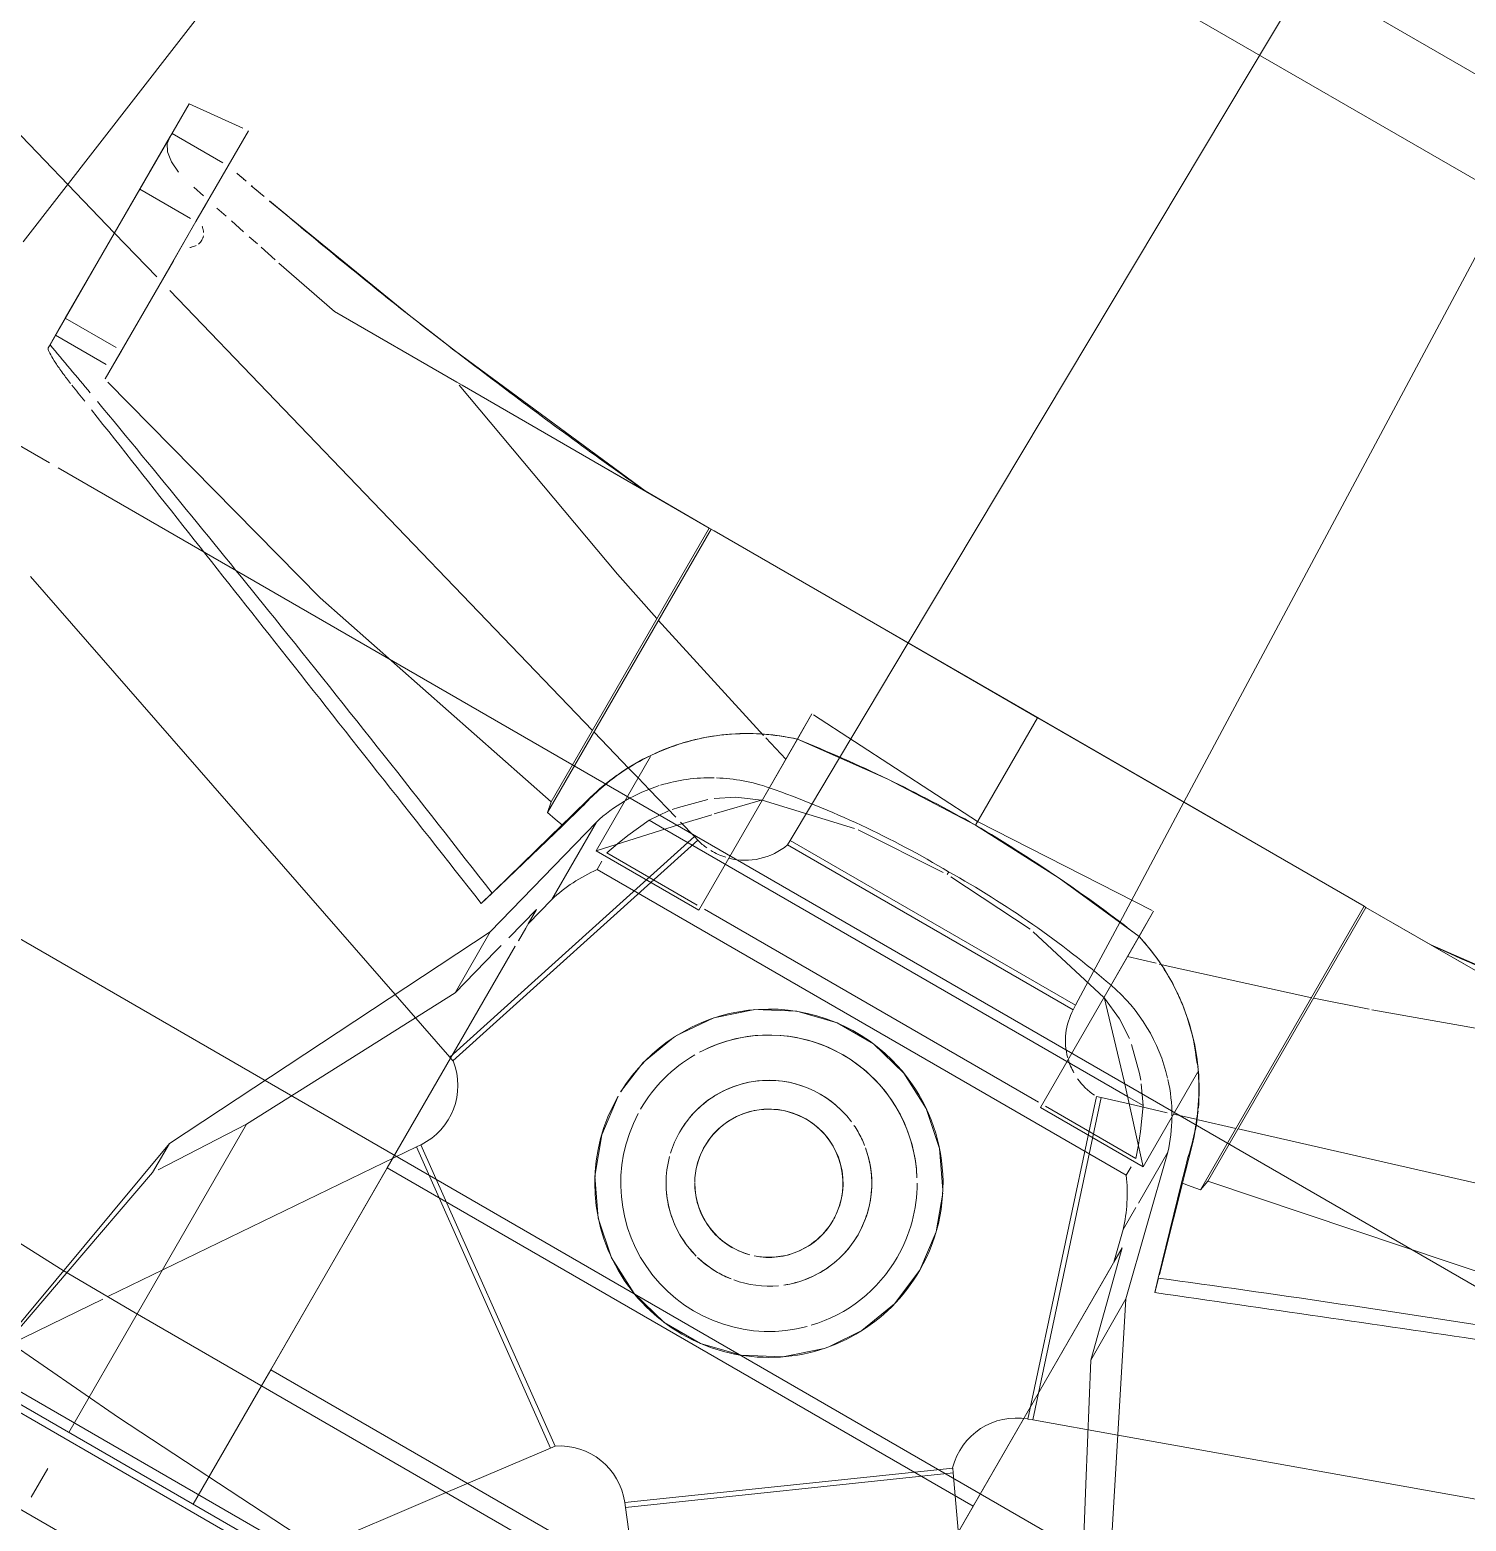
# Model space of a CAD drawing. Header units: inches. Extents: x 6664 to 8129, y 209 to 1287.
# Drawn here: x 7162 to 7172.91, y 533.31 to 544.62 of the extents above; entities that cross this region are included whole.
import ezdxf

# ---------------------------------------------------------------- set-up
doc = ezdxf.new("R2010")
doc.units = ezdxf.units.IN
doc.header["$MEASUREMENT"] = 0
doc.layers.add('I-FURN', color=30, linetype='Continuous', lineweight=9)

# ---------------------------------------------------------------- blocks, each defined once
blk = doc.blocks.new('Desk-Worksurface-Teknion-WWWTW3060-R2011 - 30_ x 60_-V101-11th FLOOR POWER _ SIGNAL')
at = {"layer": 'I-FURN'}
blk.add_arc((-33.53, -44.312), 30.551, 30.5945, 89.4047, dxfattribs=at)
blk = doc.blocks.new('Allsteel Seating Acuity Work-Conference Chair1 - Fully Adj_ Arms_ Mesh Back-8528734-11th FLOOR POWER _ SIGNAL')
at = {"layer": 'I-FURN', "lineweight": 13}
for p, q in [((1.043, 11.448), (1.283, 4.08)), ((1.283, 4.08), (1.043, 11.448)), ((-1.039, 10.245), (-1.134, 4.08)), ((-1.134, 4.08), (-1.039, 10.245)), ((-7.009, 9.973), (7.009, 9.973)), ((-7.009, 9.277), (7.009, 9.277)), ((-8.475, 3.356), (-7.767, 8.532)), ((-7.464, 4.937), (-7.909, 4.894)), ((-7.909, 4.894), (-7.464, 4.937)), ((-7.909, 4.894), (-7.909, 4.634)), ((-7.909, 4.146), (-7.909, 4.894)), ((-7.417, 4.634), (-7.417, 4.942)), ((-7.417, 4.942), (-7.417, 4.146)), ((-7.91, 4.589), (-7.91, 2.923)), ((-7.909, 4.634), (-7.909, 4.608)), ((-7.909, 4.634), (-7.464, 4.634)), ((-7.909, 4.608), (-7.909, 4.288)), ((-7.417, 4.634), (-7.417, 4.288)), ((-7.239, 4.601), (-7.332, 4.618)), ((-7.062, 4.569), (-7.189, 4.591)), ((-5.66, 4.341), (-7.011, 4.559)), ((-7.56, 4.363), (-7.465, 4.343)), ((-7.33, 4.314), (-7.24, 4.296)), ((-9.561, 4.239), (-7.909, 3.761)), ((-7.909, 3.761), (-9.561, 4.239)), ((-7.909, 4.296), (-7.909, 4.171)), ((-7.909, 4.171), (-7.909, 4.296)), ((-7.909, 4.223), (-7.909, 4.171)), ((-7.417, 4.171), (-7.417, 4.296)), ((-7.417, 4.296), (-7.417, 4.178)), ((-7.187, 4.285), (-7.065, 4.26)), ((-7.01, 4.248), (-6.928, 4.232)), ((-6.891, 4.224), (-6.751, 4.196)), ((-6.714, 4.188), (-6.164, 4.08)), ((-3.441, 4.08), (-5.218, 4.279)), ((5.218, 4.279), (3.441, 4.08)), ((-7.464, 4.146), (-7.909, 4.146)), ((-7.909, 4.146), (-7.909, 3.014)), ((-7.909, 4.11), (-7.909, 3.794)), ((-7.909, 3.794), (-7.909, 4.11)), ((-7.909, 4.11), (-7.909, 3.868)), ((-7.417, 4.146), (-7.417, 3.014)), ((-7.417, 3.794), (-7.417, 4.11)), ((-6.164, 4.08), (-5.092, 4.08)), ((-6.164, 4.08), (-3.441, 4.08)), ((-2.879, 4.08), (-5.046, 4.08)), ((-2.879, 4.08), (-3.441, 4.08)), ((-2.863, 4.08), (-2.879, 4.08)), ((-2.879, 4.08), (-2.879, 1.68)), ((-1.438, 4.08), (-2.863, 4.08)), ((-2.863, 4.08), (-2.863, 1.595)), ((2.863, 4.08), (-2.837, 4.08)), ((0, 4.08), (-1.438, 4.08)), ((-1.134, 4.08), (-1.15, 3.064)), ((-1.15, 3.064), (-1.134, 4.08)), ((1.438, 4.08), (0, 4.08)), ((0, 4.08), (0, 3.139)), ((1.283, 4.08), (1.317, 3.046)), ((1.317, 3.046), (1.283, 4.08)), ((2.863, 4.08), (1.438, 4.08)), ((2.879, 4.08), (2.863, 4.08)), ((2.863, 4.08), (2.863, 1.595)), ((3.441, 4.08), (2.879, 4.08)), ((2.879, 4.08), (2.879, 1.68)), ((5.046, 4.08), (2.879, 4.08)), ((3.441, 4.08), (6.164, 4.08)), ((3.307, 3.429), (5.064, 4.069)), ((-7.417, 3.912), (-7.417, 3.794)), ((-7.909, 3.802), (-7.909, 2.782)), ((-7.909, 3.761), (-7.464, 3.633)), ((-7.464, 3.633), (-7.909, 3.761)), ((-7.417, 3.802), (-7.417, 2.766)), ((-7.326, 3.593), (-2.879, 2.306)), ((-2.879, 2.306), (-7.326, 3.593)), ((7.346, 3.514), (2.879, 2.139)), ((2.879, 2.139), (7.346, 3.514)), ((2.881, 3.286), (3.287, 3.422)), ((-2.865, 3.28), (-1.734, 2.922)), ((-1.498, 3.026), (-1.498, 3.248)), ((-1.498, 2.851), (-1.498, 3.248)), ((-1.485, 3.247), (0, 3.169)), ((0, 3.169), (1.485, 3.247)), ((0, 3.169), (0, 3.139)), ((1.498, 3.248), (1.498, 3.026)), ((1.498, 3.248), (1.498, 2.851)), ((1.734, 2.922), (2.865, 3.28)), ((-0.752, 3.107), (-1.498, 3.026)), ((-1.15, 3.064), (-1.156, 2.648)), ((-1.156, 2.648), (-1.15, 3.064)), ((0, 3.139), (-0.751, 3.107)), ((0.751, 3.107), (0, 3.139)), ((1.498, 3.026), (0.752, 3.107)), ((-7.909, 3.014), (-7.464, 3.014)), ((-7.909, 2.865), (-7.909, 3.014)), ((-7.417, 3.014), (-7.417, 2.865)), ((-1.498, 3.026), (-1.498, 1.529)), ((1.317, 3.046), (1.331, 2.624)), ((1.331, 2.624), (1.317, 3.046)), ((1.498, 1.529), (1.498, 3.026)), ((-7.91, 2.923), (-7.91, 2.758)), ((-7.909, 2.782), (-7.909, 2.865)), ((-7.464, 2.865), (-7.909, 2.865)), ((-7.417, 2.865), (-7.417, 2.766)), ((-1.712, 2.916), (-1.498, 2.851)), ((-1.498, 2.851), (-1.498, 2.496)), ((1.498, 2.851), (1.712, 2.916)), ((1.498, 2.851), (1.498, 2.496)), ((-7.909, 2.763), (-7.909, 2.782)), ((-7.386, 2.756), (-5.171, 2.144)), ((0, 2.73), (0, 2.705)), ((-0.784, 2.656), (-1.498, 2.492)), ((-1.156, 2.648), (-1.161, 2.333)), ((-1.161, 2.333), (-1.156, 2.648)), ((-0.034, 2.705), (-0.753, 2.661)), ((0.753, 2.661), (0.034, 2.705)), ((1.498, 2.492), (0.784, 2.656)), ((1.331, 2.624), (1.34, 2.333)), ((1.34, 2.333), (1.331, 2.624)), ((-1.498, 2.496), (-1.762, 2.219)), ((-1.498, 1.529), (-1.498, 2.496)), ((1.498, 2.496), (1.498, 1.529)), ((-2.863, 2.302), (-2.492, 2.194)), ((-2.492, 2.194), (-2.863, 2.302)), ((-2.398, 1.529), (-2.398, 2.354)), ((1.34, 2.333), (-1.161, 2.333)), ((-1.161, 2.333), (-1.161, 2.295)), ((-1.161, 2.295), (1.341, 2.295)), ((-1.161, 2.295), (1.341, 2.295)), ((1.343, 2.295), (-1.161, 2.295)), ((-1.161, 2.295), (1.341, 2.295)), ((1.341, 2.295), (1.34, 2.333)), ((2.398, 2.354), (2.398, 1.529)), ((-2.492, 2.194), (-2.398, 2.167)), ((-2.398, 2.167), (-2.492, 2.194)), ((-2.398, 2.167), (-2.277, 2.132)), ((-2.277, 2.132), (-2.398, 2.167)), ((-5.171, 2.144), (-2.879, 1.68)), ((-2.277, 2.132), (-2, 2.052)), ((-2, 2.052), (-2.277, 2.132)), ((-2.072, 2.066), (-2.166, 1.931)), ((-1.952, 2.038), (-1.805, 1.996)), ((-1.805, 1.996), (-1.952, 2.038)), ((2.166, 1.931), (2.072, 2.066)), ((2.566, 2.042), (2.398, 1.991)), ((2.398, 1.991), (2.566, 2.042)), ((2.863, 2.134), (2.581, 2.047)), ((2.581, 2.047), (2.863, 2.134)), ((-8.134, 2.004), (-7.464, 2.004)), ((-7.388, 2.004), (7.435, 2.004)), ((-1.805, 1.996), (-2.578, -0.383)), ((-2.542, -0.395), (-1.768, 1.985)), ((-2.542, -0.395), (-1.768, 1.985)), ((-1.768, 1.985), (-2.542, -0.395)), ((-2.542, -0.395), (-1.768, 1.985)), ((-2.166, 1.931), (-2.03, 1.931)), ((-2.03, 1.931), (2.03, 1.931)), ((-1.768, 1.985), (-1.805, 1.996)), ((2.03, 1.931), (2.166, 1.931)), ((2.352, 1.976), (2.069, 1.889)), ((2.069, 1.889), (2.352, 1.976)), ((-2.638, 1.857), (-2.694, 1.661)), ((-2.658, 1.76), (-2.638, 1.857)), ((1.86, 1.825), (1.824, 1.814)), ((1.824, 1.814), (2.597, -0.567)), ((1.824, 1.814), (2.597, -0.567)), ((2.597, -0.567), (1.824, 1.814)), ((1.824, 1.814), (2.597, -0.567)), ((2.069, 1.889), (1.86, 1.825)), ((1.86, 1.825), (2.069, 1.889)), ((2.633, -0.554), (1.86, 1.825)), ((2.694, 1.661), (2.638, 1.857)), ((2.658, 1.76), (2.638, 1.857)), ((-2.505, 1.718), (-2.787, 0.595)), ((-2.712, 1.569), (-2.658, 1.76)), ((-2.505, 1.718), (-2.505, 1.04)), ((2.787, 0.595), (2.505, 1.718)), ((2.505, 1.718), (2.505, 1.273)), ((2.658, 1.76), (2.685, 1.664)), ((-2.879, 1.68), (-2.863, 1.595)), ((-2.863, 1.595), (-2.788, 1.581)), ((-2.694, 1.661), (-2.72, 1.57)), ((-2.284, 1.656), (-2.32, 1.556)), ((2.32, 1.556), (2.284, 1.656)), ((2.685, 1.664), (2.712, 1.569)), ((2.72, 1.57), (2.694, 1.661)), ((2.863, 1.595), (2.879, 1.68)), ((-2.712, 1.569), (-2.92, 0.855)), ((-2.788, 1.581), (-2.712, 1.569)), ((-2.398, 1.529), (-1.498, 1.529)), ((-1.527, 1.556), (-2.32, 1.556)), ((-2.32, 1.482), (-2.32, 1.409)), ((1.464, 1.556), (-1.464, 1.556)), ((1.498, 1.529), (2.398, 1.529)), ((2.32, 1.556), (1.527, 1.556)), ((2.32, 1.409), (2.32, 1.482)), ((2.92, 0.855), (2.712, 1.569)), ((-2.32, 1.409), (2.32, 1.409)), ((-7.159, 1.184), (-3.174, -0.179)), ((-3.174, -0.179), (-7.159, 1.184)), ((2.505, 1.235), (2.505, 1.04)), ((7.432, 1.18), (3.25, -0.331)), ((3.25, -0.331), (7.432, 1.18)), ((-2.568, 0.79), (-2.505, 1.04)), ((2.505, 1.04), (2.568, 0.79)), ((-2.568, 0.916), (-2.642, 0.626)), ((-2.568, 0.643), (-2.568, 0.916)), ((-2.568, 0.916), (-2.568, 0.79)), ((2.568, 0.916), (2.568, 0.79)), ((2.568, 0.916), (2.568, -3.258)), ((-2.922, 0.855), (-2.953, 0.747)), ((-2.92, 0.855), (-2.953, 0.747)), ((2.92, 0.855), (2.953, 0.747)), ((2.953, 0.747), (2.922, 0.855)), ((-2.568, 0.643), (-2.568, 0.754)), ((2.568, 0.754), (2.568, -1.348)), ((-2.787, 0.595), (-4.093, -2.015)), ((-2.787, 0.595), (-2.787, 0.06)), ((-2.568, -1.348), (-2.568, 0.595)), ((-2.568, -3.258), (-2.568, 0.595)), ((4.093, -2.015), (2.787, 0.595)), ((2.787, 0.595), (2.787, 0.06)), ((-3.174, -0.179), (-2.578, -0.383)), ((-2.578, -0.383), (-3.174, -0.179)), ((3.25, -0.331), (2.633, -0.554)), ((2.633, -0.554), (3.25, -0.331)), ((-2.578, -0.383), (-2.542, -0.395)), ((2.597, -0.567), (2.633, -0.554)), ((-3.914, -3.25), (-2.456, -1.1)), ((-2.456, -1.1), (-3.914, -3.25)), ((-2.434, -1.068), (-2.456, -1.1)), ((-2.456, -1.1), (-0.432, -2.57)), ((-0.409, -2.539), (-2.434, -1.068)), ((-0.409, -2.539), (-2.434, -1.068)), ((-2.434, -1.068), (-0.409, -2.539)), ((-0.409, -2.539), (-2.434, -1.068)), ((-7.117, -1.238), (7.386, -1.238)), ((2.289, -1.174), (0.264, -2.645)), ((2.289, -1.174), (0.264, -2.645)), ((0.264, -2.645), (2.289, -1.174)), ((2.289, -1.174), (0.264, -2.645)), ((0.287, -2.675), (2.311, -1.205)), ((2.311, -1.205), (2.289, -1.174)), ((3.752, -3.256), (2.311, -1.205)), ((2.311, -1.205), (3.752, -3.256)), ((2.568, -1.348), (-2.568, -1.348)), ((-2.568, -1.348), (-2.568, -3.117)), ((2.568, -3.117), (2.568, -1.348)), ((-3.659, -1.595), (-4.067, -2.23)), ((-3.659, -3.258), (-3.659, -1.595)), ((-4.093, -2.015), (-4.488, -4.304)), ((-4.093, -2.015), (-4.093, -2.27)), ((-4.093, -2.27), (-4.274, -3.239)), ((-0.949, -3.258), (-0.432, -2.57)), ((-0.432, -2.57), (-0.949, -3.258)), ((-0.432, -2.57), (-0.409, -2.539)), ((0.264, -2.645), (0.287, -2.675)), ((0.74, -3.258), (0.287, -2.675)), ((0.287, -2.675), (0.74, -3.258)), ((-2.568, -3.117), (-2.568, -3.258)), ((-2.568, -3.117), (2.568, -3.117)), ((-4.274, -3.239), (-4.473, -4.304)), ((-3.659, -4.296), (-3.659, -3.258)), ((-2.568, -4.296), (-2.568, -3.258)), ((-2.568, -3.258), (-2.568, -4.296)), ((-1.727, -4.296), (-0.949, -3.258)), ((-0.949, -3.258), (-1.727, -4.296)), ((-4.44, -4.028), (-3.94, -3.29)), ((-3.94, -3.29), (-4.44, -4.028)), ((-8.421, -4.213), (8.421, -4.213)), ((8.092, -4.295), (-8.092, -4.295)), ((7.009, -4.35), (-7.009, -4.35)), ((-3.659, -4.864), (-3.659, -4.612)), ((-6.983, -4.985), (6.992, -4.985))]:
    blk.add_line(p, q, dxfattribs=at)
at = {"layer": 'I-FURN'}
for p, q in [((-4.309, -3.253), (-3.676, -3.258)), ((-3.676, -3.258), (3.676, -3.258))]:
    blk.add_line(p, q, dxfattribs=at)
at = {"layer": 'I-FURN', "lineweight": 13, "flags": 128}
for points in [[(-7.909, 4.608), (-7.903, 4.55), (-7.868, 4.495), (-7.805, 4.445), (-7.718, 4.404)], [(-5.218, 4.279), (-5.436, 4.309), (-5.66, 4.341)], [(-5.064, 4.069), (-3.307, 3.429), (-2.881, 3.286)], [(2.879, 1.68), (5.171, 2.144), (7.417, 2.766)], [(2.398, 1.529), (1.949, 2.02), (1.498, 2.496)], [(-1.504, 2.49), (-1.683, 2.411), (-1.82, 2.32)], [(1.822, 2.319), (1.683, 2.411), (1.504, 2.49)], [(-1.858, 2.289), (-2.02, 2.128), (-2.054, 2.088)], [(2.054, 2.088), (2.02, 2.128), (1.858, 2.289)], [(-1.775, 2.205), (-1.949, 2.02), (-2.398, 1.529)], [(-2.166, 1.931), (-2.247, 1.751), (-2.284, 1.656)], [(2.284, 1.656), (2.247, 1.751), (2.166, 1.931)], [(2.712, 1.569), (2.788, 1.581), (2.863, 1.595)], [(-2.72, 1.57), (-2.796, 1.301), (-2.915, 0.88)], [(2.915, 0.88), (2.796, 1.301), (2.72, 1.57)], [(1.171, 0.615), (0.99, 0.877), (0.751, 1.088), (0.469, 1.236), (0.159, 1.313), (-0.159, 1.313), (-0.469, 1.236), (-0.751, 1.088), (-0.99, 0.877), (-1.171, 0.615)], [(2.787, 0.06), (2.678, 0.487), (2.568, 0.916)], [(-1.181, 0.596), (-1.284, 0.316), (-1.322, 0.038)], [(1.322, 0), (1.284, 0.316), (1.181, 0.596)], [(-2.662, 0.547), (-2.678, 0.487), (-2.787, 0.06)], [(-2.787, 0.06), (-3.226, -0.776), (-3.659, -1.595)], [(-1.322, 0), (-1.284, -0.316), (-1.171, -0.615), (-0.99, -0.877), (-0.751, -1.088), (-0.469, -1.236), (-0.159, -1.313), (0.159, -1.313), (0.469, -1.236), (0.751, -1.088), (0.99, -0.877)], [(3.659, -1.595), (3.226, -0.776), (2.787, 0.06)], [(1.014, -0.848), (1.171, -0.615), (1.284, -0.316), (1.322, 0)]]:
    blk.add_lwpolyline(points, dxfattribs=at)
at = {"layer": 'I-FURN', "flags": 128}
for points in [[(-7.14, -3.122), (-6.551, -3.165), (-4.309, -3.253)], [(-0.166, -4.194), (-3.387, -4.009), (-4.426, -3.926)]]:
    blk.add_lwpolyline(points, dxfattribs=at)
at = {"layer": 'I-FURN', "lineweight": 13}
for centre, radius, start, end in [((-0.997, 1.397), 1.705, 107.0802, 124.01), ((0.997, 1.397), 1.705, 55.9908, 72.9198), ((-0.997, 1.397), 1.705, 128.4234, 144.279), ((-0.997, 1.397), 1.705, 124.01, 127.9832), ((0.997, 1.397), 1.705, 52.0227, 55.9908), ((0.997, 1.397), 1.705, 35.728, 52.0227), ((-1.632, 2.468), 0.502, 285.6344, 339.8184), ((-1.632, 2.468), 0.502, 285.6344, 339.8184), ((1.842, 2.313), 0.5, 182.1037, 225), ((1.842, 2.313), 0.5, 182.1037, 225), ((-1.632, 2.468), 0.502, 254.3045, 264.5301), ((-1.632, 2.468), 0.502, 254.3045, 264.5301), ((-1.632, 2.468), 0.502, 268.5568, 282.8091), ((-1.632, 2.468), 0.502, 268.5568, 282.8091), ((1.842, 2.313), 0.5, 226.3544, 239.2988), ((1.842, 2.313), 0.5, 226.3544, 239.2988), ((1.842, 2.313), 0.5, 245.3255, 265.8997), ((1.842, 2.313), 0.5, 245.3255, 265.8997), ((0, 0), 1.322, 75, 178.3657), ((0, 0), 1.322, 0, 74.9619), ((0, 0), 1.125, 32.0739, 147.9261), ((0, 0), 1.125, 32.0739, 135), ((0, 0), 1.125, 135, 147.9261), ((0, 0), 0.781, 75, 150), ((0, 0), 0.781, 75, 135), ((0, 0), 0.781, 66.6, 75), ((0, 0), 0.781, 66.6, 75), ((0, 0), 0.781, 60, 64.2275), ((0, 0), 0.781, 60, 64.2275), ((0, 0), 0.781, 51.6, 60), ((0, 0), 0.781, 51.6, 60), ((0, 0), 0.781, 30, 50.109), ((0, 0), 0.781, 45, 50.109), ((0, 0), 1.125, 150, 180), ((0, 0), 1.125, 150, 180), ((0, 0), 0.781, 135, 150), ((0, 0), 0.563, 0, 180), ((0, 0), 0.562, 120, 180), ((0, 0), 0.562, 105, 120), ((0, 0), 0.562, 15, 105), ((0, 0), 0.781, 0, 45), ((0, 0), 1.125, 0, 30), ((0, 0), 1.125, 0, 30), ((0, 0), 0.781, 150, 180), ((0, 0), 0.781, 152.4568, 180), ((0, 0), 0.781, 150, 152.4568), ((0, 0), 0.781, 0, 30), ((0, 0), 0.563, 10.8507, 15), ((0, 0), 1.322, 180, 0), ((0, 0), 0.781, 180, 192.9677), ((0, 0), 0.562, 0, 10.8507), ((0, 0), 1.125, 181.9364, 315), ((0, 0), 1.125, 181.9364, 315), ((0, 0), 0.781, 180, 192.9677), ((0, 0), 0.563, 180, 195), ((0, 0), 0.563, 180, 209.524), ((0, 0), 0.563, 288.5882, 360), ((0, 0), 0.562, 315, 360), ((0, 0), 0.781, 308.4, 360), ((0, 0), 0.781, 345, 0), ((0, 0), 1.125, 316.5674, 360), ((0, 0), 1.125, 316.5674, 0), ((0, 0), 0.781, 195, 210), ((0, 0), 0.781, 195, 210), ((0, 0), 0.563, 195, 209.524), ((0, 0), 0.781, 330, 345), ((0, 0), 0.563, 210, 225), ((0, 0), 0.562, 210, 285), ((-2.849, -0.789), 0.5, 326.1079, 52.015), ((-2.849, -0.789), 0.5, 326.1079, 52.015), ((0, 0), 0.781, 210, 255), ((0, 0), 0.781, 210, 223.5841), ((0, 0), 0.563, 225, 229.1495), ((0, 0), 0.563, 229.1495, 251.7487), ((0, 0), 0.562, 300, 315), ((0, 0), 0.781, 315, 330), ((0, 0), 0.781, 223.5841, 225), ((0, 0), 0.781, 225, 255), ((0, 0), 0.563, 251.7487, 270), ((0, 0), 0.562, 270, 285), ((0, 0), 0.562, 288.5882, 300), ((0, 0), 0.781, 308.4, 315), ((0, 0), 0.781, 280.0802, 305.3418), ((0, 0), 0.781, 280.0802, 305.3418), ((2.769, -1.036), 0.5, 110.1079, 196.015), ((2.769, -1.036), 0.5, 110.1079, 196.015), ((0, 0), 0.781, 256.0605, 278.4), ((0, 0), 0.781, 256.0605, 267.5435), ((0, 0), 0.781, 267.5435, 270), ((0, 0), 0.781, 270, 278.4), ((-0.13, -2.954), 0.5, 38.1079, 124.015), ((-0.13, -2.954), 0.5, 38.1079, 124.015), ((0, 10.353), 19.721, 241.763, 298.237)]:
    blk.add_arc(centre, radius, start, end, dxfattribs=at)
for centre, major_axis, start_param, end_param in [((-0.115, -4.138), (7.145, 0), 1.5547, 1.765577), ((0.115, -4.138), (7.145, 0), 1.376015, 1.586893), ((-1.243, 1.36), (1.316, 0), 1.765577, 2.07898), ((1.243, 1.36), (1.316, 0), 0.73108, 1.376015), ((-1.243, 1.36), (1.316, 0), 2.093212, 2.410513), ((-1.243, 1.36), (1.316, 0), 2.418925, 2.636707), ((1.243, 1.36), (1.316, 0), 0.504886, 0.722668), ((-1.243, 1.36), (1.316, 0), 2.643882, 2.854489), ((1.243, 1.36), (1.316, 0), 0.287103, 0.49771), ((-1.243, 0.682), (1.316, 0), 2.529394, 2.854489), ((1.243, 0.682), (1.316, 0), 0.287103, 0.612199)]:
    blk.add_ellipse(centre, major_axis=major_axis, ratio=0.961262, start_param=start_param, end_param=end_param, dxfattribs=at)
for points in [[(-7.239, 4.601), (-7.27, 4.606), (-7.301, 4.612), (-7.332, 4.618)], [(-7.063, 4.569), (-7.106, 4.576), (-7.147, 4.584), (-7.189, 4.592)], [(-6.113, 4.409), (-6.415, 4.456), (-6.713, 4.508), (-7.011, 4.561)], [(7.417, 4.634), (6.987, 4.552), (6.117, 4.402), (4.79, 4.217), (3.892, 4.121), (3.441, 4.08)], [(-4.787, 4.224), (-5.232, 4.279), (-5.677, 4.337), (-6.113, 4.409)], [(-3.441, 4.08), (-3.892, 4.121), (-4.341, 4.169), (-4.787, 4.224)], [(-1.498, 3.026), (-1.251, 3.061), (-0.753, 3.115), (-0.252, 3.136), (0, 3.139)], [(0, 3.139), (0.252, 3.136), (0.753, 3.115), (1.251, 3.061), (1.498, 3.026)], [(1.498, 3.026), (1.614, 2.991), (1.833, 2.897), (2.031, 2.757), (2.121, 2.678)], [(-7.462, 2.618), (-7.611, 2.673), (-7.76, 2.727), (-7.909, 2.782)], [(2.121, 2.678), (2.211, 2.599), (2.29, 2.508), (2.361, 2.412)], [(-7.466, 2.542), (-7.515, 2.561), (-7.564, 2.58), (-7.612, 2.6)], [(-5.304, 1.683), (-6.005, 1.962), (-6.699, 2.237), (-7.388, 2.511)], [(-2.398, 2.368), (-2.452, 2.29), (-2.499, 2.208), (-2.539, 2.123)], [(2.539, 2.124), (2.499, 2.209), (2.452, 2.29), (2.398, 2.368)], [(-2.548, 2.105), (-2.584, 2.025), (-2.614, 1.943), (-2.638, 1.857)], [(2.638, 1.857), (2.614, 1.943), (2.584, 2.025), (2.548, 2.104)], [(-2.953, 0.747), (-3.743, 1.062), (-4.527, 1.374), (-5.304, 1.683)]]:
    blk.add_open_spline(points, degree=3, dxfattribs=at)
for points, knots in [([(-7.358, 4.138), (-7.356, 4.136), (-7.352, 4.132), (-7.343, 4.123), (-7.333, 4.113), (-7.327, 4.105), (-7.325, 4.102)], [0.2, 0.2, 0.2, 0.2, 0.225, 0.25, 0.3, 0.332886, 0.332886, 0.332886, 0.332886]), ([(-7.313, 4.081), (-7.313, 4.078), (-7.311, 4.073), (-7.309, 4.061), (-7.308, 4.045), (-7.309, 4.029), (-7.311, 4.017), (-7.313, 4.011), (-7.314, 4.008)], [0.4, 0.4, 0.4, 0.4, 0.425, 0.45, 0.5, 0.55, 0.575, 0.6, 0.6, 0.6, 0.6]), ([(-7.324, 3.989), (-7.327, 3.985), (-7.333, 3.977), (-7.343, 3.967), (-7.352, 3.958), (-7.356, 3.954), (-7.359, 3.952)], [0.6626967, 0.6626967, 0.6626967, 0.6626967, 0.7, 0.75, 0.775, 0.8, 0.8, 0.8, 0.8]), ([(-2.658, 1.76), (-2.632, 1.879), (-2.558, 2.107), (-2.344, 2.473), (-2.062, 2.749), (-1.752, 2.933), (-1.585, 2.999), (-1.498, 3.026)], [0, 0, 0, 0, 0.2, 0.4, 0.7, 0.85, 1, 1, 1, 1]), ([(-7.627, 2.606), (-7.659, 2.618), (-7.723, 2.645), (-7.806, 2.684), (-7.871, 2.719), (-7.908, 2.747), (-7.912, 2.758), (-7.909, 2.763)], [0.0273577, 0.0273577, 0.0273577, 0.0273577, 0.2, 0.4, 0.6, 0.8, 1, 1, 1, 1]), ([(7.435, 2.608), (6.752, 2.356), (5.237, 1.783), (3.74, 1.189), (2.92, 0.855)], [-0.9062013, -0.9062013, -0.9062013, -0.9062013, -0.5, 0, 0, 0, 0]), ([(-2.92, 0.855), (-3.74, 1.189), (-5.22, 1.776), (-6.718, 2.343), (-7.383, 2.589)], [-1, -1, -1, -1, -0.5, -0.1040494, -0.1040494, -0.1040494, -0.1040494]), ([(7.439, 2.531), (6.734, 2.251), (5.252, 1.663), (3.743, 1.062), (2.953, 0.747)], [0.0379108, 0.0379108, 0.0379108, 0.0379108, 0.5, 1, 1, 1, 1]), ([(2.364, 2.413), (2.399, 2.365), (2.482, 2.24), (2.587, 2.023), (2.639, 1.85), (2.658, 1.76)], [0.6, 0.6, 0.6, 0.6, 0.7, 0.85, 1, 1, 1, 1])]:
    blk.add_open_spline(points, degree=3, knots=knots, dxfattribs=at)

msp = doc.modelspace()

# ---------------------------------------------------------------- block references
at = {"layer": 'I-FURN'}
for name, p, rotation in [('Desk-Worksurface-Teknion-WWWTW3060-R2011 - 30_ x 60_-V101-11th FLOOR POWER _ SIGNAL', (7197.169, 572.002), 2.957558666942196e-06), ('Allsteel Seating Acuity Work-Conference Chair1 - Fully Adj_ Arms_ Mesh Back-8528734-11th FLOOR POWER _ SIGNAL', (7167.612, 535.87), 329.9998874387214)]:
    msp.add_blockref(name, p, dxfattribs=dict(at, rotation=rotation))

doc.saveas('drawing.dxf')
